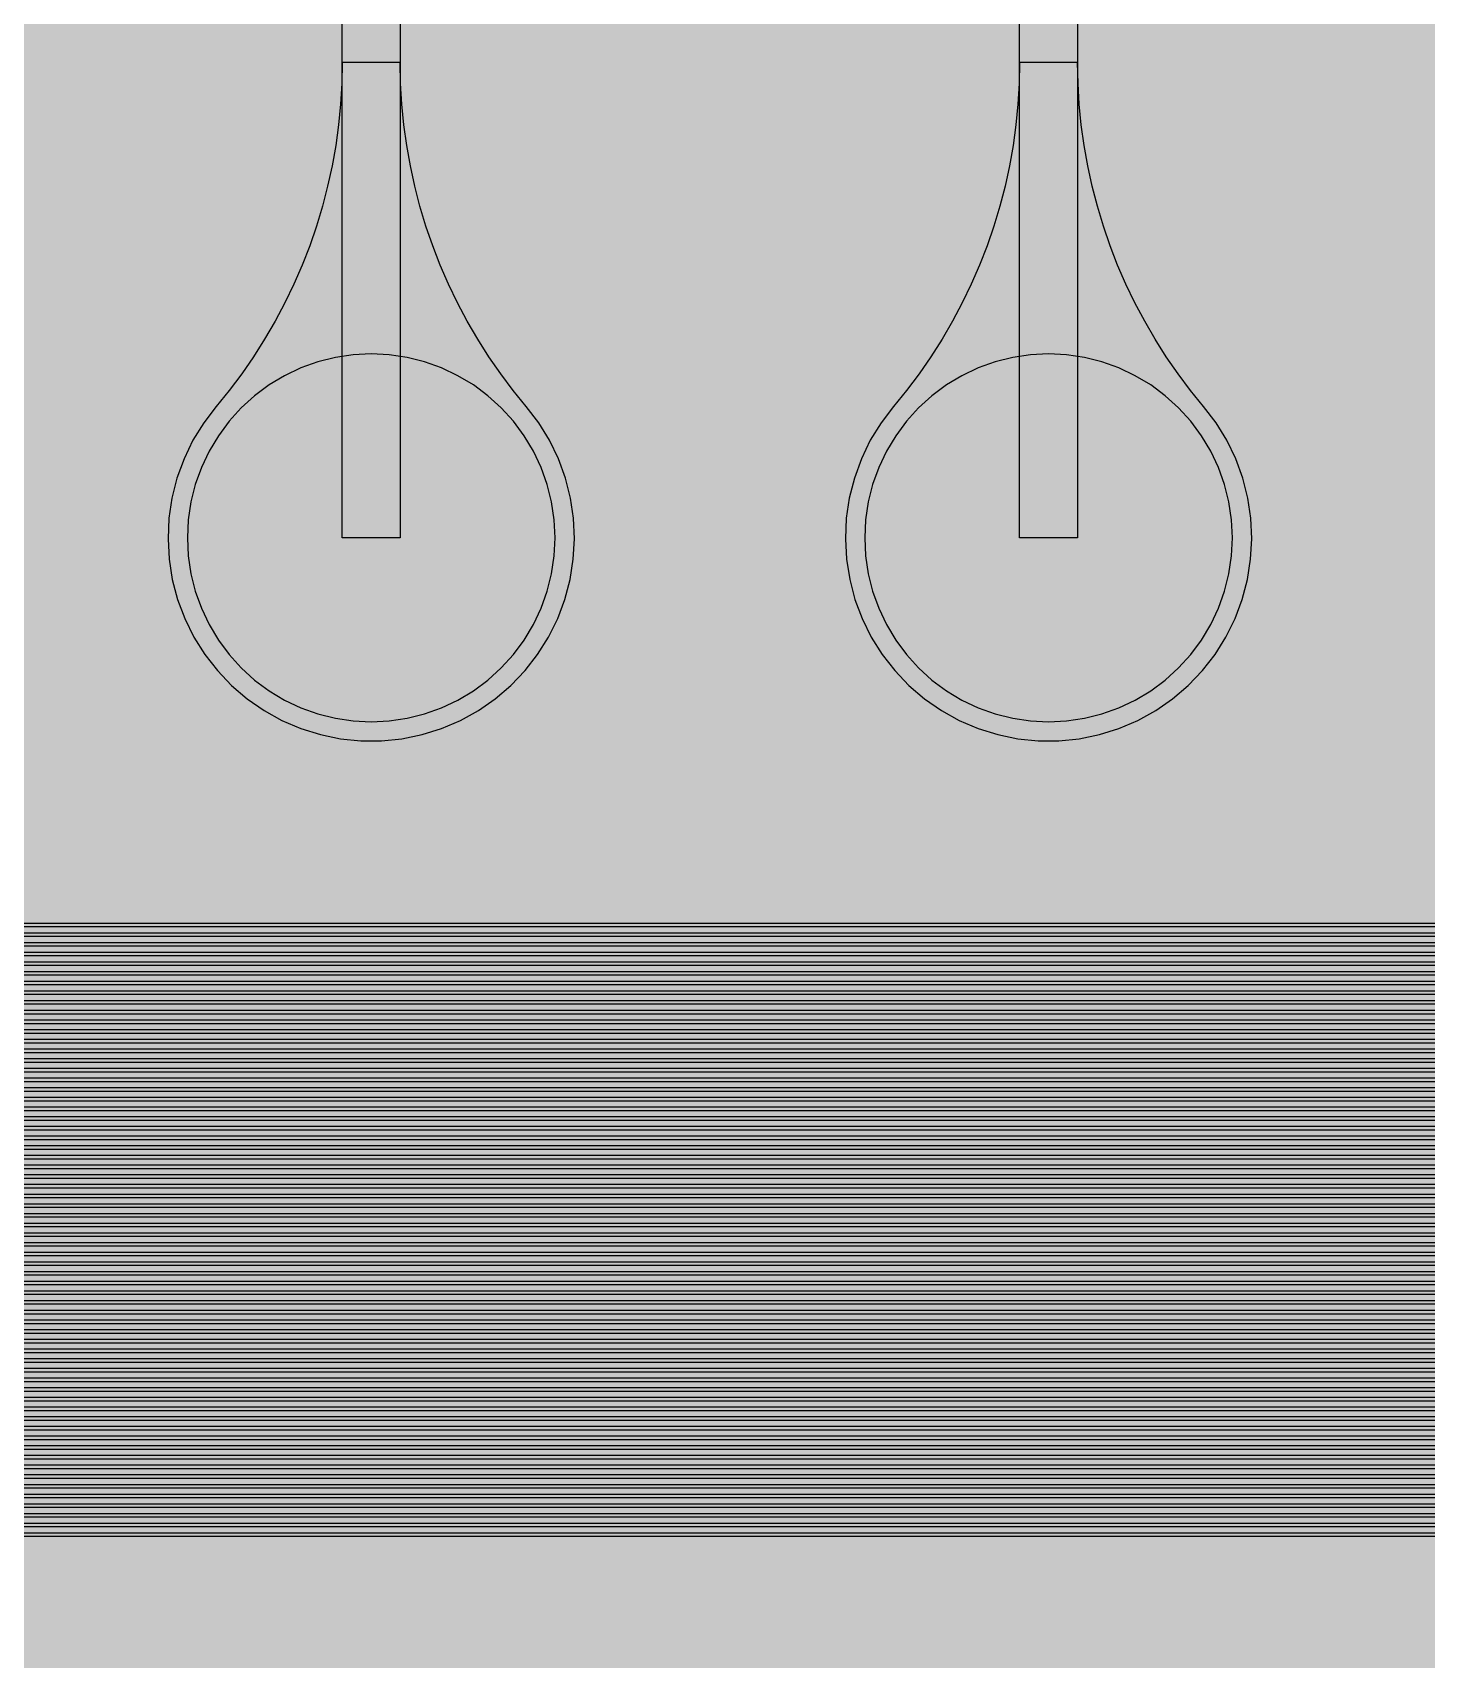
# Model space of a CAD drawing. Header units: metres. Extents: x -7220 to 10980, y -29667 to 1833.
# Drawn here: x -2607 to -1887, y -22472 to -21631 of the extents above; entities that cross this region are included whole.
import ezdxf

# ---------------------------------------------------------------- set-up
doc = ezdxf.new("R2010")
doc.units = ezdxf.units.M
for name, color, linetype in [('Metal1', 4, 'CONTINUOUS'), ('Polyimide', 7, 'CONTINUOUS'), ('Polyimide_Negative', 5, 'CONTINUOUS')]:
    doc.layers.add(name, color=color, linetype=linetype)

msp = doc.modelspace()

# ---------------------------------------------------------------- hatches: boundary and pattern name
at = {"layer": 'Polyimide'}
msp.add_hatch(color=7, dxfattribs=at).paths.add_polyline_path([(4099.45, -13861.55), (4142.64, -14152.77), (4214.18, -14438.35), (4313.36, -14715.55), (4439.24, -14981.69), (4590.59, -15234.21), (4765.97, -15470.68), (4963.68, -15688.82), (5181.82, -15886.53), (5418.29, -16061.91), (5670.81, -16213.26), (5936.95, -16339.14), (6214.15, -16438.32), (6499.73, -16509.85), (6790.95, -16553.05), (7085, -16567.5), (9980.38, -16567.5), (10058.79, -16571.35), (10136.45, -16582.87), (10212.6, -16601.95), (10286.52, -16628.4), (10357.49, -16661.96), (10424.83, -16702.32), (10487.89, -16749.09), (10546.06, -16801.81), (10598.78, -16859.98), (10645.55, -16923.04), (10685.91, -16990.38), (10719.48, -17061.35), (10745.93, -17135.27), (10765, -17211.43), (10776.52, -17289.08), (10780.38, -17367.5), (10780.38, -21957.3), (10741.61, -22012.91), (10705.97, -22070.59), (10673.58, -22130.14), (10644.53, -22191.39), (10618.92, -22254.16), (10596.82, -22318.25), (10578.3, -22383.46), (10563.41, -22449.6), (10552.21, -22516.46), (10544.72, -22583.84), (10540.97, -22651.53), (10540.97, -22719.32), (10544.72, -22787.01), (10552.21, -22854.38), (10563.41, -22921.24), (10578.3, -22987.38), (10596.82, -23052.6), (10618.92, -23116.68), (10644.53, -23179.45), (10673.58, -23240.71), (10705.97, -23300.26), (10741.61, -23357.93), (10780.38, -23413.54), (10780.38, -28667.5), (10776.52, -28745.91), (10765, -28823.57), (10745.93, -28899.73), (10719.48, -28973.65), (10685.91, -29044.62), (10645.55, -29111.96), (10598.78, -29175.01), (10546.06, -29233.19), (10487.89, -29285.91), (10424.83, -29332.68), (10357.49, -29373.04), (10286.52, -29406.6), (10212.6, -29433.05), (10136.45, -29452.13), (10058.79, -29463.65), (9980.38, -29467.5), (-6219.63, -29467.5), (-6298.04, -29463.65), (-6375.7, -29452.13), (-6451.85, -29433.05), (-6525.77, -29406.6), (-6596.74, -29373.04), (-6664.08, -29332.68), (-6727.14, -29285.91), (-6785.31, -29233.19), (-6838.03, -29175.01), (-6884.8, -29111.96), (-6925.16, -29044.62), (-6958.73, -28973.65), (-6985.18, -28899.73), (-7004.25, -28823.57), (-7015.77, -28745.91), (-7019.63, -28667.5), (-7019.63, -23426.32), (-6979.36, -23370.07), (-6942.33, -23311.63), (-6908.66, -23251.2), (-6878.45, -23188.96), (-6851.81, -23125.12), (-6828.81, -23059.88), (-6809.53, -22993.44), (-6794.04, -22926.02), (-6782.37, -22857.83), (-6774.57, -22789.09), (-6770.67, -22720.02), (-6770.67, -22650.84), (-6774.57, -22581.77), (-6782.37, -22513.03), (-6794.04, -22444.84), (-6809.53, -22377.42), (-6828.81, -22310.98), (-6851.81, -22245.74), (-6878.45, -22181.89), (-6908.66, -22119.66), (-6942.33, -22059.22), (-6979.36, -22000.79), (-7019.63, -21944.54), (-7019.63, -17367.5), (-7015.77, -17289.08), (-7004.25, -17211.43), (-6985.18, -17135.27), (-6958.73, -17061.35), (-6925.16, -16990.38), (-6884.8, -16923.04), (-6838.03, -16859.98), (-6785.31, -16801.81), (-6727.14, -16749.09), (-6664.08, -16702.32), (-6596.74, -16661.96), (-6525.77, -16628.4), (-6451.85, -16601.95), (-6375.7, -16582.87), (-6298.04, -16571.35), (-6219.63, -16567.5), (-3314, -16567.5), (-3019.95, -16553.05), (-2728.73, -16509.85), (-2443.15, -16438.32), (-2165.95, -16339.14), (-1899.81, -16213.26), (-1647.29, -16061.91), (-1410.82, -15886.53), (-1192.68, -15688.82), (-994.97, -15470.68), (-819.59, -15234.21), (-668.24, -14981.69), (-542.36, -14715.55), (-443.18, -14438.35), (-371.64, -14152.77), (-328.45, -13861.55), (-314, -13567.5), (-314, -13373.48), (-317.45, -13328.11), (-327.72, -13283.78), (-344.58, -13241.52), (-367.63, -13202.3), (-396.35, -13167.01), (-430.08, -13136.47), (-468.03, -13111.38), (-509.35, -13092.32), (-509.35, -13092.32), (-578.18, -13061.27), (-642.2, -13021.24), (-700.26, -12972.96), (-751.3, -12917.31), (-794.39, -12855.3), (-828.74, -12788.06), (-853.73, -12716.8), (-868.91, -12642.84), (-874, -12567.5), (-868.91, -12492.16), (-853.73, -12418.19), (-828.74, -12346.94), (-794.39, -12279.7), (-751.3, -12217.69), (-700.26, -12162.04), (-642.2, -12113.76), (-578.18, -12073.73), (-509.35, -12042.68), (-509.35, -12042.68), (-468.03, -12023.62), (-430.08, -11998.53), (-396.35, -11967.99), (-367.63, -11932.7), (-344.58, -11893.47), (-327.72, -11851.21), (-317.45, -11806.89), (-314, -11761.52), (-314, -11074.31), (-317.45, -11028.94), (-327.72, -10984.62), (-344.58, -10942.36), (-367.63, -10903.13), (-396.35, -10867.84), (-430.08, -10837.3), (-468.03, -10812.21), (-509.35, -10793.16), (-509.35, -10793.16), (-578.18, -10762.1), (-642.2, -10722.07), (-700.26, -10673.8), (-751.3, -10618.15), (-794.39, -10556.13), (-828.74, -10488.89), (-853.73, -10417.64), (-868.91, -10343.67), (-874, -10268.33), (-868.91, -10192.99), (-853.73, -10119.03), (-828.74, -10047.77), (-794.39, -9980.53), (-751.3, -9918.52), (-700.26, -9862.87), (-642.2, -9814.59), (-578.18, -9774.56), (-509.35, -9743.51), (-509.35, -9743.51), (-468.03, -9724.45), (-430.08, -9699.36), (-396.35, -9668.82), (-367.63, -9633.53), (-344.58, -9594.31), (-327.72, -9552.05), (-317.45, -9507.72), (-314, -9462.35), (-314, -8775.14), (-317.45, -8729.78), (-327.72, -8685.45), (-344.58, -8643.19), (-367.63, -8603.96), (-396.35, -8568.68), (-430.08, -8538.14), (-468.03, -8513.05), (-509.35, -8493.99), (-509.35, -8493.99), (-578.18, -8462.94), (-642.2, -8422.91), (-700.26, -8374.63), (-751.3, -8318.98), (-794.39, -8256.97), (-828.74, -8189.73), (-853.73, -8118.47), (-868.91, -8044.5), (-874, -7969.17), (-868.91, -7893.83), (-853.73, -7819.86), (-828.74, -7748.61), (-794.39, -7681.36), (-751.3, -7619.35), (-700.26, -7563.7), (-642.2, -7515.42), (-578.18, -7475.4), (-509.35, -7444.34), (-509.35, -7444.34), (-468.03, -7425.28), (-430.08, -7400.2), (-396.35, -7369.66), (-367.63, -7334.37), (-344.58, -7295.14), (-327.72, -7252.88), (-317.45, -7208.56), (-314, -7163.19), (-314, -6475.98), (-317.45, -6430.61), (-327.72, -6386.29), (-344.58, -6344.02), (-367.63, -6304.8), (-396.35, -6269.51), (-430.08, -6238.97), (-468.03, -6213.88), (-509.35, -6194.82), (-509.35, -6194.82), (-578.18, -6163.77), (-642.2, -6123.74), (-700.26, -6075.46), (-751.3, -6019.81), (-794.39, -5957.8), (-828.74, -5890.56), (-853.73, -5819.31), (-868.91, -5745.34), (-874, -5670), (-868.91, -5594.66), (-853.73, -5520.69), (-828.74, -5449.44), (-794.39, -5382.2), (-751.3, -5320.19), (-700.26, -5264.54), (-642.2, -5216.26), (-578.18, -5176.23), (-509.35, -5145.18), (-509.35, -5145.18), (-468.03, -5126.12), (-430.08, -5101.03), (-396.35, -5070.49), (-367.63, -5035.2), (-344.58, -4995.98), (-327.72, -4953.71), (-317.45, -4909.39), (-314, -4864.02), (-314, 380), (-314, 1532.5), (-269, 1532.5), (-268.78, 1525.63), (-268.1, 1518.79), (-266.98, 1512.02), (-265.42, 1505.32), (-263.43, 1498.75), (-261.01, 1492.32), (-258.17, 1486.06), (-254.93, 1480), (-251.3, 1474.17), (-247.3, 1468.58), (-242.94, 1463.27), (-238.25, 1458.25), (-233.23, 1453.56), (-227.92, 1449.2), (-222.33, 1445.2), (-216.5, 1441.57), (-210.44, 1438.33), (-204.18, 1435.49), (-197.75, 1433.07), (-191.18, 1431.08), (-184.48, 1429.52), (-177.71, 1428.4), (-170.87, 1427.72), (-164, 1427.5), (-157.13, 1427.72), (-150.29, 1428.4), (-143.52, 1429.52), (-136.82, 1431.08), (-130.25, 1433.07), (-123.82, 1435.49), (-117.56, 1438.33), (-111.5, 1441.57), (-105.67, 1445.2), (-100.08, 1449.2), (-94.77, 1453.56), (-89.75, 1458.25), (-85.06, 1463.27), (-80.7, 1468.58), (-76.7, 1474.17), (-73.07, 1480), (-69.83, 1486.06), (-66.99, 1492.32), (-64.57, 1498.75), (-62.58, 1505.32), (-61.02, 1512.02), (-59.9, 1518.79), (-59.22, 1525.63), (-59, 1532.5), (1786, 1532.5), (3835, 1532.5), (3835.21, 1539.04), (3835.86, 1545.55), (3836.92, 1552.01), (3838.41, 1558.38), (3840.31, 1564.64), (3842.61, 1570.77), (3845.31, 1576.73), (3848.4, 1582.5), (3851.85, 1588.06), (3855.66, 1593.38), (3859.82, 1598.43), (3864.29, 1603.21), (3869.07, 1607.68), (3874.12, 1611.84), (3879.44, 1615.65), (3885, 1619.1), (3890.77, 1622.19), (3896.73, 1624.89), (3902.86, 1627.19), (3909.12, 1629.09), (3915.49, 1630.58), (3921.95, 1631.64), (3928.46, 1632.29), (3935, 1632.5), (3941.54, 1632.29), (3948.05, 1631.64), (3954.51, 1630.58), (3960.88, 1629.09), (3967.14, 1627.19), (3973.27, 1624.89), (3979.23, 1622.19), (3985, 1619.1), (3990.56, 1615.65), (3995.88, 1611.84), (4000.93, 1607.68), (4005.71, 1603.21), (4010.18, 1598.43), (4014.34, 1593.38), (4018.15, 1588.06), (4021.6, 1582.5), (4024.69, 1576.73), (4027.39, 1570.77), (4029.69, 1564.64), (4031.59, 1558.38), (4033.08, 1552.01), (4034.14, 1545.55), (4034.79, 1539.04), (4035, 1532.5), (4085, 1532.5), (4085, 380), (4085, 330), (4085, -4864.02), (4088.45, -4909.39), (4098.72, -4953.71), (4115.58, -4995.98), (4138.63, -5035.2), (4167.35, -5070.49), (4201.08, -5101.03), (4239.03, -5126.12), (4280.35, -5145.18), (4280.35, -5145.18), (4349.18, -5176.23), (4413.2, -5216.26), (4471.26, -5264.54), (4522.3, -5320.19), (4565.39, -5382.2), (4599.74, -5449.44), (4624.73, -5520.69), (4639.91, -5594.66), (4645, -5670), (4639.91, -5745.34), (4624.73, -5819.31), (4599.74, -5890.56), (4565.39, -5957.8), (4522.3, -6019.81), (4471.26, -6075.46), (4413.2, -6123.74), (4349.18, -6163.77), (4280.35, -6194.82), (4239.03, -6213.88), (4201.08, -6238.97), (4167.35, -6269.51), (4138.63, -6304.8), (4115.58, -6344.02), (4098.72, -6386.29), (4088.45, -6430.61), (4085, -6475.98), (4085, -13567.5), (4099.45, -13861.55)])

# ---------------------------------------------------------------- linework, layer by layer
at = {"layer": 'Metal1'}
for points in [[(1238.87, -18191.69), (1238.87, -22377.91), (1208.29, -22408.5), (-6017.54, -22408.5), (-6048.12, -22377.91), (-6048.12, -19796.59), (-6017.54, -19766), (21.94, -19766), (69.5, -19789.85), (128.81, -19884.64), (206.22, -20035.66), (179.53, -20049.34), (102.12, -19898.32), (61.2, -19797.55), (21.38, -19768), (-6016.71, -19768), (-6046.12, -19797.41), (-6046.12, -22377.09), (-6016.71, -22406.5), (1207.46, -22406.5), (1236.87, -22377.09), (1236.87, -18191.69)], [(1233.88, -18191.69), (1233.88, -22372.91), (1203.29, -22403.5), (-6012.54, -22403.5), (-6043.12, -22372.91), (-6043.12, -19801.59), (-6012.54, -19771), (-11.71, -19771), (21.78, -19800.38), (32.88, -19964.16), (32.88, -20782.5), (2.88, -20782.5), (2.88, -19964.16), (13.97, -19803.62), (-12.54, -19773), (-6011.71, -19773), (-6041.12, -19802.41), (-6041.12, -22372.09), (-6011.71, -22401.5), (1202.46, -22401.5), (1231.88, -22372.09), (1231.88, -18191.69)], [(1228.88, -18191.69), (1228.88, -22367.91), (1198.29, -22398.5), (-6007.54, -22398.5), (-6038.12, -22367.91), (-6038.12, -19806.59), (-6007.54, -19776), (-328.06, -19776), (-279.94, -19799.4), (-223.57, -19885.63), (-143.88, -20035.46), (-170.37, -20049.54), (-250.06, -19899.71), (-288.56, -19807.58), (-328.62, -19778), (-6006.71, -19778), (-6036.12, -19807.41), (-6036.12, -22367.09), (-6006.71, -22396.5), (1197.46, -22396.5), (1226.88, -22367.09), (1226.88, -18191.69)], [(1223.88, -18191.69), (1223.88, -22362.91), (1193.29, -22393.5), (-6002.54, -22393.5), (-6033.12, -22362.91), (-6033.12, -19811.59), (-6002.54, -19781), (-361.71, -19781), (-328.19, -19810.37), (-317.12, -19972.16), (-317.12, -20782.5), (-347.12, -20782.5), (-347.12, -19972.16), (-336.06, -19813.63), (-362.54, -19783), (-6001.71, -19783), (-6031.12, -19812.41), (-6031.12, -22362.09), (-6001.71, -22391.5), (1192.46, -22391.5), (1221.88, -22362.09), (1221.88, -18191.69)], [(1218.87, -18191.69), (1218.87, -22357.91), (1188.29, -22388.5), (-5997.54, -22388.5), (-6028.12, -22357.91), (-6028.12, -19816.59), (-5997.54, -19786), (-678.07, -19786), (-629.35, -19808.9), (-576.09, -19886.71), (-494, -20035.24), (-520.25, -20049.76), (-602.34, -19901.23), (-638.31, -19817.61), (-678.61, -19788), (-5996.71, -19788), (-6026.12, -19817.41), (-6026.12, -22357.09), (-5996.71, -22386.5), (1187.46, -22386.5), (1216.87, -22357.09), (1216.87, -18191.69)], [(1213.88, -18191.69), (1213.88, -22352.91), (1183.29, -22383.5), (-5992.54, -22383.5), (-6023.12, -22352.91), (-6023.12, -19821.59), (-5992.54, -19791), (-711.71, -19791), (-678.16, -19820.36), (-667.12, -19980.16), (-667.12, -20782.5), (-697.12, -20782.5), (-697.12, -19980.16), (-686.09, -19823.64), (-712.54, -19793), (-5991.71, -19793), (-6021.12, -19822.41), (-6021.12, -22352.09), (-5991.71, -22381.5), (1182.46, -22381.5), (1211.88, -22352.09), (1211.88, -18191.69)], [(1208.88, -18191.69), (1208.88, -22347.91), (1178.29, -22378.5), (-5987.54, -22378.5), (-6018.12, -22347.91), (-6018.12, -19826.59), (-5987.54, -19796), (-1028.07, -19796), (-978.71, -19818.35), (-928.74, -19887.92), (-844.12, -20035.02), (-870.13, -20049.98), (-954.74, -19902.87), (-988.05, -19827.66), (-1028.61, -19798), (-5986.71, -19798), (-6016.12, -19827.41), (-6016.12, -22347.09), (-5986.71, -22376.5), (1177.46, -22376.5), (1206.88, -22347.09), (1206.88, -18191.69)], [(1203.88, -18191.69), (1203.88, -22342.91), (1173.29, -22373.5), (-5982.54, -22373.5), (-6013.12, -22342.91), (-6013.12, -19831.59), (-5982.54, -19801), (-1061.71, -19801), (-1028.13, -19830.35), (-1017.12, -19988.16), (-1017.12, -20782.5), (-1047.12, -20782.5), (-1047.12, -19988.16), (-1036.12, -19833.65), (-1062.54, -19803), (-5981.71, -19803), (-6011.12, -19832.41), (-6011.12, -22342.09), (-5981.71, -22371.5), (1172.46, -22371.5), (1201.88, -22342.09), (1201.88, -18191.69)], [(1198.87, -18191.69), (1198.87, -22337.91), (1168.29, -22368.5), (-5977.54, -22368.5), (-6008.12, -22337.91), (-6008.12, -19836.59), (-5977.54, -19806), (-1378.07, -19806), (-1328.04, -19827.73), (-1281.53, -19889.24), (-1194.26, -20034.79), (-1219.99, -20050.21), (-1307.26, -19904.67), (-1337.79, -19837.73), (-1378.6, -19808), (-5976.71, -19808), (-6006.12, -19837.41), (-6006.12, -22337.09), (-5976.71, -22366.5), (1167.46, -22366.5), (1196.87, -22337.09), (1196.87, -18191.69)], [(1193.88, -18191.69), (1193.88, -22332.91), (1163.29, -22363.5), (-5972.54, -22363.5), (-6003.12, -22332.91), (-6003.12, -19841.59), (-5972.54, -19811), (-1411.71, -19811), (-1378.1, -19840.33), (-1367.12, -19996.16), (-1367.12, -20782.5), (-1397.12, -20782.5), (-1397.12, -19996.16), (-1386.15, -19843.67), (-1412.54, -19813), (-5971.71, -19813), (-6001.12, -19842.41), (-6001.12, -22332.09), (-5971.71, -22361.5), (1162.46, -22361.5), (1191.88, -22332.09), (1191.88, -18191.69)], [(1188.88, -18191.69), (1188.88, -22327.91), (1158.29, -22358.5), (-5967.54, -22358.5), (-5998.12, -22327.91), (-5998.12, -19846.59), (-5967.54, -19816), (-1728.08, -19816), (-1677.31, -19837.04), (-1634.48, -19890.71), (-1544.41, -20034.54), (-1569.84, -20050.46), (-1659.91, -19906.63), (-1687.52, -19847.81), (-1728.6, -19818), (-5966.71, -19818), (-5996.12, -19847.41), (-5996.12, -22327.09), (-5966.71, -22356.5), (1157.46, -22356.5), (1186.88, -22327.09), (1186.88, -18191.69)], [(1183.88, -18191.69), (1183.88, -22322.91), (1153.29, -22353.5), (-5962.54, -22353.5), (-5993.12, -22322.91), (-5993.12, -19851.59), (-5962.54, -19821), (-1761.71, -19821), (-1728.07, -19850.32), (-1717.12, -20004.16), (-1717.12, -20782.5), (-1747.12, -20782.5), (-1747.12, -20004.16), (-1736.18, -19853.68), (-1762.54, -19823), (-5961.71, -19823), (-5991.12, -19852.41), (-5991.12, -22322.09), (-5961.71, -22351.5), (1152.46, -22351.5), (1181.88, -22322.09), (1181.88, -18191.69)], [(1178.87, -18191.69), (1178.87, -22317.91), (1148.29, -22348.5), (-5957.54, -22348.5), (-5988.12, -22317.91), (-5988.12, -19856.59), (-5957.54, -19826), (-2078.09, -19826), (-2026.54, -19846.26), (-1987.59, -19892.33), (-1894.58, -20034.28), (-1919.67, -20050.72), (-2012.69, -19908.78), (-2037.25, -19857.92), (-2078.59, -19828), (-5956.71, -19828), (-5986.12, -19857.41), (-5986.12, -22317.09), (-5956.71, -22346.5), (1147.46, -22346.5), (1176.87, -22317.09), (1176.87, -18191.69)], [(1173.88, -18191.69), (1173.88, -22312.91), (1143.29, -22343.5), (-5952.54, -22343.5), (-5983.12, -22312.91), (-5983.12, -19861.59), (-5952.54, -19831), (-2111.71, -19831), (-2078.04, -19860.31), (-2067.12, -20012.16), (-2067.12, -20782.5), (-2097.12, -20782.5), (-2097.12, -20012.16), (-2086.21, -19863.69), (-2112.54, -19833), (-5951.71, -19833), (-5981.12, -19862.41), (-5981.12, -22312.09), (-5951.71, -22341.5), (1142.46, -22341.5), (1171.88, -22312.09), (1171.88, -18191.69)], [(1168.88, -18191.69), (1168.88, -22307.91), (1138.29, -22338.5), (-5947.54, -22338.5), (-5978.12, -22307.91), (-5978.12, -19866.59), (-5947.54, -19836), (-2428.09, -19836), (-2375.71, -19855.38), (-2340.87, -19894.14), (-2244.76, -20034), (-2269.49, -20051), (-2365.6, -19911.13), (-2386.98, -19868.07), (-2428.59, -19838), (-5946.71, -19838), (-5976.12, -19867.41), (-5976.12, -22307.09), (-5946.71, -22336.5), (1137.46, -22336.5), (1166.88, -22307.09), (1166.88, -18191.69)], [(1163.87, -18191.69), (1163.87, -22302.91), (1133.29, -22333.5), (-5942.54, -22333.5), (-5973.12, -22302.91), (-5973.12, -19871.59), (-5942.54, -19841), (-2461.71, -19841), (-2428.01, -19870.29), (-2417.12, -20020.16), (-2417.12, -20782.5), (-2447.12, -20782.5), (-2447.12, -20020.16), (-2436.24, -19873.71), (-2462.54, -19843), (-5941.71, -19843), (-5971.12, -19872.41), (-5971.12, -22302.09), (-5941.71, -22331.5), (1132.46, -22331.5), (1161.87, -22302.09), (1161.87, -18191.69)], [(1158.87, -18191.69), (1158.87, -22297.91), (1128.29, -22328.5), (-5937.54, -22328.5), (-5968.12, -22297.91), (-5968.12, -19876.59), (-5937.54, -19846), (-2778.1, -19846), (-2724.82, -19864.38), (-2694.34, -19896.15), (-2594.97, -20033.72), (-2619.28, -20051.28), (-2718.65, -19913.71), (-2736.72, -19878.25), (-2778.58, -19848), (-5936.71, -19848), (-5966.12, -19877.41), (-5966.12, -22297.09), (-5936.71, -22326.5), (1127.46, -22326.5), (1156.87, -22297.09), (1156.87, -18191.69)], [(1153.87, -18191.69), (1153.87, -22292.91), (1123.29, -22323.5), (-5932.54, -22323.5), (-5963.12, -22292.91), (-5963.12, -19881.59), (-5932.54, -19851), (-2811.71, -19851), (-2777.98, -19880.28), (-2767.12, -20028.16), (-2767.12, -20782.5), (-2797.12, -20782.5), (-2797.12, -20028.16), (-2786.27, -19883.72), (-2812.54, -19853), (-5931.71, -19853), (-5961.12, -19882.41), (-5961.12, -22292.09), (-5931.71, -22321.5), (1122.46, -22321.5), (1151.87, -22292.09), (1151.87, -18191.69)], [(1148.88, -18191.69), (1148.88, -22287.91), (1118.29, -22318.5), (-5927.54, -22318.5), (-5958.12, -22287.91), (-5958.12, -19886.59), (-5927.54, -19856), (-3128.1, -19856), (-3073.87, -19873.24), (-3047.98, -19898.38), (-2945.19, -20033.41), (-2969.06, -20051.59), (-3071.85, -19916.55), (-3086.46, -19888.5), (-3128.57, -19858), (-5926.71, -19858), (-5956.12, -19887.41), (-5956.12, -22287.09), (-5926.71, -22316.5), (1117.46, -22316.5), (1146.88, -22287.09), (1146.88, -18191.69)], [(1143.87, -18191.69), (1143.87, -22282.91), (1113.29, -22313.5), (-5922.54, -22313.5), (-5953.12, -22282.91), (-5953.12, -19891.59), (-5922.54, -19861), (-3161.71, -19861), (-3127.94, -19890.27), (-3117.12, -20036.16), (-3117.12, -20782.5), (-3147.12, -20782.5), (-3147.12, -20036.16), (-3136.31, -19893.73), (-3162.54, -19863), (-5921.71, -19863), (-5951.12, -19892.41), (-5951.12, -22282.09), (-5921.71, -22311.5), (1112.46, -22311.5), (1141.87, -22282.09), (1141.87, -18191.69)], [(1138.87, -18191.69), (1138.87, -22277.91), (1108.29, -22308.5), (-5917.54, -22308.5), (-5948.12, -22277.91), (-5948.12, -19896.59), (-5917.54, -19866), (-3512.43, -19866), (-3456.62, -19881.03), (-3416.52, -19911.89), (-3296.52, -20031.89), (-3317.73, -20053.11), (-3437.73, -19933.11), (-3466.21, -19895.39), (-3512.82, -19868), (-5916.71, -19868), (-5946.12, -19897.41), (-5946.12, -22277.09), (-5916.71, -22306.5), (1107.46, -22306.5), (1136.87, -22277.09), (1136.87, -18191.69)], [(1133.87, -18191.69), (1133.87, -22272.91), (1103.29, -22303.5), (-5912.54, -22303.5), (-5943.12, -22272.91), (-5943.12, -19901.59), (-5912.54, -19871), (-3511.71, -19871), (-3477.91, -19900.25), (-3467.12, -20044.16), (-3467.12, -20782.5), (-3497.12, -20782.5), (-3497.12, -20044.16), (-3486.34, -19903.75), (-3512.54, -19873), (-5911.71, -19873), (-5941.12, -19902.41), (-5941.12, -22272.09), (-5911.71, -22301.5), (1102.46, -22301.5), (1131.87, -22272.09), (1131.87, -18191.69)], [(1128.88, -18191.69), (1128.88, -22267.91), (1098.29, -22298.5), (-5907.54, -22298.5), (-5938.12, -22267.91), (-5938.12, -19906.59), (-5907.54, -19876), (-3852.43, -19876), (-3795.95, -19890.04), (-3766.52, -19911.89), (-3646.52, -20031.89), (-3667.73, -20053.11), (-3787.73, -19933.11), (-3806.87, -19906.39), (-3852.82, -19878), (-5906.71, -19878), (-5936.12, -19907.41), (-5936.12, -22267.09), (-5906.71, -22296.5), (1097.46, -22296.5), (1126.88, -22267.09), (1126.88, -18191.69)], [(1123.87, -18191.69), (1123.87, -22262.91), (1093.29, -22293.5), (-5902.54, -22293.5), (-5933.12, -22262.91), (-5933.12, -19911.59), (-5902.54, -19881), (-3861.71, -19881), (-3827.87, -19910.24), (-3817.12, -20052.16), (-3817.12, -20782.5), (-3847.12, -20782.5), (-3847.12, -20052.16), (-3836.38, -19913.76), (-3862.54, -19883), (-5901.71, -19883), (-5931.12, -19912.41), (-5931.12, -22262.09), (-5901.71, -22291.5), (1092.46, -22291.5), (1121.87, -22262.09), (1121.87, -18191.69)], [(1118.87, -18191.69), (1118.87, -22257.91), (1088.29, -22288.5), (-5897.54, -22288.5), (-5928.12, -22257.91), (-5928.12, -19916.59), (-5897.54, -19886), (-4192.43, -19886), (-4135.03, -19898.67), (-4116.52, -19911.89), (-3996.52, -20031.89), (-4017.73, -20053.11), (-4137.73, -19933.11), (-4147.79, -19917.76), (-4192.82, -19888), (-5896.71, -19888), (-5926.12, -19917.41), (-5926.12, -22257.09), (-5896.71, -22286.5), (1087.46, -22286.5), (1116.87, -22257.09), (1116.87, -18191.69)], [(1113.87, -18191.69), (1113.87, -22252.91), (1083.29, -22283.5), (-5892.54, -22283.5), (-5923.12, -22252.91), (-5923.12, -19921.59), (-5892.54, -19891), (-4211.71, -19891), (-4177.84, -19920.22), (-4167.12, -20060.16), (-4167.12, -20782.5), (-4197.12, -20782.5), (-4197.12, -20060.16), (-4186.41, -19923.78), (-4212.54, -19893), (-5891.71, -19893), (-5921.12, -19922.41), (-5921.12, -22252.09), (-5891.71, -22281.5), (1082.46, -22281.5), (1111.87, -22252.09), (1111.87, -18191.69)], [(1108.88, -18191.69), (1108.88, -22247.91), (1078.29, -22278.5), (-5887.54, -22278.5), (-5918.12, -22247.91), (-5918.12, -19926.59), (-5887.54, -19896), (-4532.43, -19896), (-4473.7, -19906.67), (-4466.52, -19911.89), (-4346.52, -20031.89), (-4367.73, -20053.11), (-4487.73, -19933.11), (-4489.13, -19929.76), (-4532.82, -19898), (-5886.71, -19898), (-5916.12, -19927.41), (-5916.12, -22247.09), (-5886.71, -22276.5), (1077.46, -22276.5), (1106.88, -22247.09), (1106.88, -18191.69)], [(1103.88, -18191.69), (1103.88, -22242.91), (1073.29, -22273.5), (-5882.54, -22273.5), (-5913.12, -22242.91), (-5913.12, -19931.59), (-5882.54, -19901), (-4561.71, -19901), (-4527.8, -19930.21), (-4517.12, -20068.16), (-4517.12, -20782.5), (-4547.12, -20782.5), (-4547.12, -20068.16), (-4536.45, -19933.79), (-4562.54, -19903), (-5881.71, -19903), (-5911.12, -19932.41), (-5911.12, -22242.09), (-5881.71, -22271.5), (1072.46, -22271.5), (1101.88, -22242.09), (1101.88, -18191.69)], [(1098.88, -18191.69), (1098.88, -22237.91), (1068.29, -22268.5), (-5877.54, -22268.5), (-5908.12, -22237.91), (-5908.12, -19936.59), (-5877.54, -19906), (-4872.43, -19906), (-4812.91, -19915.5), (-4696.52, -20031.89), (-4717.73, -20053.11), (-4829.91, -19940.93), (-4872.82, -19908), (-5876.71, -19908), (-5906.12, -19937.41), (-5906.12, -22237.09), (-5876.71, -22266.5), (1067.46, -22266.5), (1096.88, -22237.09), (1096.88, -18191.69)], [(1093.87, -18191.69), (1093.87, -22232.91), (1063.29, -22263.5), (-5872.54, -22263.5), (-5903.12, -22232.91), (-5903.12, -19941.59), (-5872.54, -19911), (-4911.71, -19911), (-4877.76, -19940.19), (-4867.12, -20076.16), (-4867.12, -20782.5), (-4897.12, -20782.5), (-4897.12, -20076.16), (-4886.49, -19943.81), (-4912.54, -19913), (-5871.71, -19913), (-5901.12, -19942.41), (-5901.12, -22232.09), (-5871.71, -22261.5), (1062.46, -22261.5), (1091.87, -22232.09), (1091.87, -18191.69)], [(1088.88, -18191.69), (1088.88, -22227.91), (1058.29, -22258.5), (-5867.54, -22258.5), (-5898.12, -22227.91), (-5898.12, -19946.59), (-5867.54, -19916), (-5212.43, -19916), (-5152.91, -19925.5), (-5046.52, -20031.89), (-5067.73, -20053.11), (-5169.91, -19950.93), (-5212.82, -19918), (-5866.71, -19918), (-5896.12, -19947.41), (-5896.12, -22227.09), (-5866.71, -22256.5), (1057.46, -22256.5), (1086.88, -22227.09), (1086.88, -18191.69)], [(1083.88, -18191.69), (1083.88, -22222.91), (1053.29, -22253.5), (-5862.54, -22253.5), (-5893.12, -22222.91), (-5893.12, -19951.59), (-5862.54, -19921), (-5261.71, -19921), (-5227.72, -19950.18), (-5217.12, -20084.16), (-5217.12, -20782.5), (-5247.12, -20782.5), (-5247.12, -20084.16), (-5236.53, -19953.82), (-5262.54, -19923), (-5861.71, -19923), (-5891.12, -19952.41), (-5891.12, -22222.09), (-5861.71, -22251.5), (1052.46, -22251.5), (1081.88, -22222.09), (1081.88, -18191.69)], [(1078.88, -18191.69), (1078.88, -22217.91), (1048.29, -22248.5), (-5857.54, -22248.5), (-5888.12, -22217.91), (-5888.12, -20921.59), (-5857.54, -20891), (163.29, -20891), (199.63, -20919.2), (207.88, -20982.79), (207.88, -21152.5), (177.88, -21152.5), (177.88, -20982.79), (186.12, -20924.8), (162.46, -20893), (-5856.71, -20893), (-5886.12, -20922.41), (-5886.12, -22217.09), (-5856.71, -22246.5), (1047.46, -22246.5), (1076.88, -22217.09), (1076.88, -18191.69)], [(1073.87, -18191.69), (1073.87, -22212.91), (1043.29, -22243.5), (-5852.54, -22243.5), (-5883.12, -22212.91), (-5883.12, -20926.59), (-5852.54, -20896), (-11.71, -20896), (21.82, -20925.37), (32.88, -21086.16), (32.88, -21892.5), (2.88, -21892.5), (2.88, -21086.16), (13.93, -20928.63), (-12.54, -20898), (-5851.71, -20898), (-5881.12, -20927.41), (-5881.12, -22212.09), (-5851.71, -22241.5), (1042.46, -22241.5), (1071.87, -22212.09), (1071.87, -18191.69)], [(1068.88, -18191.69), (1068.88, -22207.91), (1038.29, -22238.5), (-5847.54, -22238.5), (-5878.12, -22207.91), (-5878.12, -20931.59), (-5847.54, -20901), (-328.07, -20901), (-279.03, -20923.63), (-227.4, -20997.3), (-144.06, -21145.13), (-170.19, -21159.87), (-253.53, -21012.03), (-288.18, -20932.64), (-328.61, -20903), (-5846.71, -20903), (-5876.12, -20932.41), (-5876.12, -22207.09), (-5846.71, -22236.5), (1037.46, -22236.5), (1066.88, -22207.09), (1066.88, -18191.69)], [(1063.88, -18191.69), (1063.88, -22202.91), (1033.29, -22233.5), (-5842.54, -22233.5), (-5873.12, -22202.91), (-5873.12, -20936.59), (-5842.54, -20906), (-361.71, -20906), (-328.15, -20935.35), (-317.12, -21094.16), (-317.12, -21892.5), (-347.12, -21892.5), (-347.12, -21094.16), (-336.1, -20938.65), (-362.54, -20908), (-5841.71, -20908), (-5871.12, -20937.41), (-5871.12, -22202.09), (-5841.71, -22231.5), (1032.46, -22231.5), (1061.88, -22202.09), (1061.88, -18191.69)], [(1058.88, -18191.69), (1058.88, -22197.91), (1028.29, -22228.5), (-5837.54, -22228.5), (-5868.12, -22197.91), (-5868.12, -20941.59), (-5837.54, -20911), (-678.07, -20911), (-628.38, -20933.05), (-580.12, -20998.56), (-494.19, -21144.9), (-520.06, -21160.09), (-605.99, -21013.75), (-637.92, -20942.69), (-678.6, -20913), (-5836.71, -20913), (-5866.12, -20942.41), (-5866.12, -22197.09), (-5836.71, -22226.5), (1027.46, -22226.5), (1056.88, -22197.09), (1056.88, -18191.69)], [(1053.87, -18191.69), (1053.87, -22192.91), (1023.29, -22223.5), (-5832.54, -22223.5), (-5863.12, -22192.91), (-5863.12, -20946.59), (-5832.54, -20916), (-711.71, -20916), (-678.12, -20945.34), (-667.12, -21102.16), (-667.12, -21892.5), (-697.12, -21892.5), (-697.12, -21102.16), (-686.13, -20948.66), (-712.54, -20918), (-5831.71, -20918), (-5861.12, -20947.41), (-5861.12, -22192.09), (-5831.71, -22221.5), (1022.46, -22221.5), (1051.87, -22192.09), (1051.87, -18191.69)], [(1048.88, -18191.69), (1048.88, -22187.91), (1018.29, -22218.5), (-5827.54, -22218.5), (-5858.12, -22187.91), (-5858.12, -20951.59), (-5827.54, -20921), (-1028.08, -20921), (-977.68, -20942.4), (-932.99, -20999.96), (-844.33, -21144.66), (-869.92, -21160.34), (-958.57, -21015.63), (-987.65, -20952.77), (-1028.6, -20923), (-5826.71, -20923), (-5856.12, -20952.41), (-5856.12, -22187.09), (-5826.71, -22216.5), (1017.46, -22216.5), (1046.88, -22187.09), (1046.88, -18191.69)], [(1043.88, -18191.69), (1043.88, -22182.91), (1013.29, -22213.5), (-5822.54, -22213.5), (-5853.12, -22182.91), (-5853.12, -20956.59), (-5822.54, -20926), (-1061.71, -20926), (-1028.09, -20955.33), (-1017.12, -21110.16), (-1017.12, -21892.5), (-1047.12, -21892.5), (-1047.12, -21110.16), (-1036.16, -20958.67), (-1062.54, -20928), (-5821.71, -20928), (-5851.12, -20957.41), (-5851.12, -22182.09), (-5821.71, -22211.5), (1012.46, -22211.5), (1041.88, -22182.09), (1041.88, -18191.69)], [(1038.87, -18191.69), (1038.87, -22177.91), (1008.29, -22208.5), (-5817.54, -22208.5), (-5848.12, -22177.91), (-5848.12, -20961.59), (-5817.54, -20931), (-1378.08, -20931), (-1326.93, -20951.66), (-1286.02, -21001.5), (-1194.49, -21144.41), (-1219.76, -21160.59), (-1311.28, -21017.68), (-1337.38, -20962.86), (-1378.59, -20933), (-5816.71, -20933), (-5846.12, -20962.41), (-5846.12, -22177.09), (-5816.71, -22206.5), (1007.46, -22206.5), (1036.87, -22177.09), (1036.87, -18191.69)], [(1033.87, -18191.69), (1033.87, -22172.91), (1003.29, -22203.5), (-5812.54, -22203.5), (-5843.12, -22172.91), (-5843.12, -20966.59), (-5812.54, -20936), (-1411.71, -20936), (-1378.06, -20965.31), (-1367.12, -21118.16), (-1367.12, -21892.5), (-1397.12, -21892.5), (-1397.12, -21118.16), (-1386.19, -20968.69), (-1412.54, -20938), (-5811.71, -20938), (-5841.12, -20967.41), (-5841.12, -22172.09), (-5811.71, -22201.5), (1002.46, -22201.5), (1031.87, -22172.09), (1031.87, -18191.69)], [(1028.87, -18191.69), (1028.87, -22167.91), (998.29, -22198.5), (-5807.54, -22198.5), (-5838.12, -22167.91), (-5838.12, -20971.59), (-5807.54, -20941), (-1728.09, -20941), (-1676.13, -20960.84), (-1639.21, -21003.21), (-1544.67, -21144.14), (-1569.58, -21160.86), (-1664.12, -21019.93), (-1687.12, -20972.99), (-1728.59, -20943), (-5806.71, -20943), (-5836.12, -20972.41), (-5836.12, -22167.09), (-5806.71, -22196.5), (997.46, -22196.5), (1026.87, -22167.09), (1026.87, -18191.69)], [(1023.88, -18191.69), (1023.88, -22162.91), (993.29, -22193.5), (-5802.54, -22193.5), (-5833.12, -22162.91), (-5833.12, -20976.59), (-5802.54, -20946), (-1761.71, -20946), (-1728.02, -20975.3), (-1717.12, -21126.16), (-1717.12, -21892.5), (-1747.12, -21892.5), (-1747.12, -21126.16), (-1736.23, -20978.7), (-1762.54, -20948), (-5801.71, -20948), (-5831.12, -20977.41), (-5831.12, -22162.09), (-5801.71, -22191.5), (992.46, -22191.5), (1021.88, -22162.09), (1021.88, -18191.69)], [(1018.87, -18191.69), (1018.87, -22157.91), (988.29, -22188.5), (-5797.54, -22188.5), (-5828.12, -22157.91), (-5828.12, -20981.59), (-5797.54, -20951), (-2078.09, -20951), (-2025.28, -20969.9), (-1992.58, -21005.12), (-1894.86, -21143.86), (-1919.39, -21161.14), (-2017.11, -21022.39), (-2036.85, -20983.15), (-2078.58, -20953), (-5796.71, -20953), (-5826.12, -20982.41), (-5826.12, -22157.09), (-5796.71, -22186.5), (987.46, -22186.5), (1016.87, -22157.09), (1016.87, -18191.69)], [(1013.87, -18191.69), (1013.87, -22152.91), (983.29, -22183.5), (-5792.54, -22183.5), (-5823.12, -22152.91), (-5823.12, -20986.59), (-5792.54, -20956), (-2111.71, -20956), (-2077.99, -20985.29), (-2067.12, -21134.16), (-2067.12, -21892.5), (-2097.12, -21892.5), (-2097.12, -21134.16), (-2086.26, -20988.71), (-2112.54, -20958), (-5791.71, -20958), (-5821.12, -20987.41), (-5821.12, -22152.09), (-5791.71, -22181.5), (982.46, -22181.5), (1011.87, -22152.09), (1011.87, -18191.69)], [(1008.87, -18191.69), (1008.87, -22147.91), (978.29, -22178.5), (-5787.54, -22178.5), (-5818.12, -22147.91), (-5818.12, -20991.59), (-5787.54, -20961), (-2428.1, -20961), (-2374.36, -20978.83), (-2346.14, -21007.23), (-2245.07, -21143.57), (-2269.18, -21161.43), (-2370.24, -21025.1), (-2386.59, -20993.37), (-2428.58, -20963), (-5786.71, -20963), (-5816.12, -20992.41), (-5816.12, -22147.09), (-5786.71, -22176.5), (977.46, -22176.5), (1006.87, -22147.09), (1006.87, -18191.69)], [(1003.88, -18191.69), (1003.88, -22142.91), (973.29, -22173.5), (-5782.54, -22173.5), (-5813.12, -22142.91), (-5813.12, -20996.59), (-5782.54, -20966), (-2461.71, -20966), (-2427.96, -20995.27), (-2417.12, -21142.16), (-2417.12, -21892.5), (-2447.12, -21892.5), (-2447.12, -21142.16), (-2436.29, -20998.73), (-2462.54, -20968), (-5781.71, -20968), (-5811.12, -20997.41), (-5811.12, -22142.09), (-5781.71, -22171.5), (972.46, -22171.5), (1001.88, -22142.09), (1001.88, -18191.69)], [(998.87, -18191.69), (998.87, -22137.91), (968.29, -22168.5), (-5777.54, -22168.5), (-5808.12, -22137.91), (-5808.12, -21001.59), (-5777.54, -20971), (-2778.11, -20971), (-2723.36, -20987.61), (-2699.88, -21009.6), (-2595.31, -21143.26), (-2618.94, -21161.74), (-2723.51, -21028.08), (-2736.34, -21003.65), (-2778.57, -20973), (-5776.71, -20973), (-5806.12, -21002.41), (-5806.12, -22137.09), (-5776.71, -22166.5), (967.46, -22166.5), (996.87, -22137.09), (996.87, -18191.69)], [(993.87, -18191.69), (993.87, -22132.91), (963.29, -22163.5), (-5772.54, -22163.5), (-5803.12, -22132.91), (-5803.12, -21006.59), (-5772.54, -20976), (-2811.71, -20976), (-2777.92, -21005.26), (-2767.12, -21150.16), (-2767.12, -21892.5), (-2797.12, -21892.5), (-2797.12, -21150.16), (-2786.33, -21008.74), (-2812.54, -20978), (-5771.71, -20978), (-5801.12, -21007.41), (-5801.12, -22132.09), (-5771.71, -22161.5), (962.46, -22161.5), (991.87, -22132.09), (991.87, -18191.69)], [(988.87, -18191.69), (988.87, -22127.91), (958.29, -22158.5), (-5767.54, -22158.5), (-5798.12, -22127.91), (-5798.12, -21011.59), (-5767.54, -20981), (-3157.43, -20981), (-3101.31, -20995.57), (-3066.52, -21021.89), (-2946.52, -21141.89), (-2967.73, -21163.11), (-3087.73, -21043.11), (-3111.52, -21010.85), (-3157.82, -20983), (-5766.71, -20983), (-5796.12, -21012.41), (-5796.12, -22127.09), (-5766.71, -22156.5), (957.46, -22156.5), (986.87, -22127.09), (986.87, -18191.69)], [(983.88, -18191.69), (983.88, -22122.91), (953.29, -22153.5), (-5762.54, -22153.5), (-5793.12, -22122.91), (-5793.12, -21016.59), (-5762.54, -20986), (-3161.71, -20986), (-3127.89, -21015.25), (-3117.12, -21158.16), (-3117.12, -21892.5), (-3147.12, -21892.5), (-3147.12, -21158.16), (-3136.36, -21018.75), (-3162.54, -20988), (-5761.71, -20988), (-5791.12, -21017.41), (-5791.12, -22122.09), (-5761.71, -22151.5), (952.46, -22151.5), (981.88, -22122.09), (981.88, -18191.69)], [(978.87, -18191.69), (978.87, -22117.91), (948.29, -22148.5), (-5757.54, -22148.5), (-5788.12, -22117.91), (-5788.12, -21021.59), (-5757.54, -20991), (-3497.43, -20991), (-3440.53, -21004.41), (-3416.52, -21021.89), (-3296.52, -21141.89), (-3317.73, -21163.11), (-3437.73, -21043.11), (-3452.29, -21022.02), (-3497.82, -20993), (-5756.71, -20993), (-5786.12, -21022.41), (-5786.12, -22117.09), (-5756.71, -22146.5), (947.46, -22146.5), (976.87, -22117.09), (976.87, -18191.69)], [(973.87, -18191.69), (973.87, -22112.91), (943.29, -22143.5), (-5752.54, -22143.5), (-5783.12, -22112.91), (-5783.12, -21026.59), (-5752.54, -20996), (-3511.71, -20996), (-3477.85, -21025.23), (-3467.12, -21166.16), (-3467.12, -21892.5), (-3497.12, -21892.5), (-3497.12, -21166.16), (-3486.4, -21028.77), (-3512.54, -20998), (-5751.71, -20998), (-5781.12, -21027.41), (-5781.12, -22112.09), (-5751.71, -22141.5), (942.46, -22141.5), (971.87, -22112.09), (971.87, -18191.69)], [(968.87, -18191.69), (968.87, -22107.91), (938.29, -22138.5), (-5747.54, -22138.5), (-5778.12, -22107.91), (-5778.12, -21031.59), (-5747.54, -21001), (-3837.43, -21001), (-3779.43, -21012.77), (-3766.52, -21021.89), (-3646.52, -21141.89), (-3667.73, -21163.11), (-3787.73, -21043.11), (-3793.39, -21033.66), (-3837.82, -21003), (-5746.71, -21003), (-5776.12, -21032.41), (-5776.12, -22107.09), (-5746.71, -22136.5), (937.46, -22136.5), (966.87, -22107.09), (966.87, -18191.69)], [(963.87, -18191.69), (963.87, -22102.91), (933.29, -22133.5), (-5742.54, -22133.5), (-5773.12, -22102.91), (-5773.12, -21036.59), (-5742.54, -21006), (-3861.71, -21006), (-3827.82, -21035.22), (-3817.12, -21174.16), (-3817.12, -21892.5), (-3847.12, -21892.5), (-3847.12, -21174.16), (-3836.43, -21038.78), (-3862.54, -21008), (-5741.71, -21008), (-5771.12, -21037.41), (-5771.12, -22102.09), (-5741.71, -22131.5), (932.46, -22131.5), (961.87, -22102.09), (961.87, -18191.69)], [(958.87, -18191.69), (958.87, -22097.91), (928.29, -22128.5), (-5737.54, -22128.5), (-5768.12, -22097.91), (-5768.12, -21041.59), (-5737.54, -21011), (-4177.43, -21011), (-4117.91, -21020.5), (-3996.52, -21141.89), (-4017.73, -21163.11), (-4134.91, -21045.93), (-4177.82, -21013), (-5736.71, -21013), (-5766.12, -21042.41), (-5766.12, -22097.09), (-5736.71, -22126.5), (927.46, -22126.5), (956.87, -22097.09), (956.87, -18191.69)], [(953.87, -18191.69), (953.87, -22092.91), (923.29, -22123.5), (-5732.54, -22123.5), (-5763.12, -22092.91), (-5763.12, -21046.59), (-5732.54, -21016), (-4211.71, -21016), (-4177.78, -21045.2), (-4167.12, -21182.16), (-4167.12, -21892.5), (-4197.12, -21892.5), (-4197.12, -21182.16), (-4186.47, -21048.8), (-4212.54, -21018), (-5731.71, -21018), (-5761.12, -21047.41), (-5761.12, -22092.09), (-5731.71, -22121.5), (922.46, -22121.5), (951.87, -22092.09), (951.87, -18191.69)], [(948.87, -18191.69), (948.87, -22087.91), (918.29, -22118.5), (-5727.54, -22118.5), (-5758.12, -22087.91), (-5758.12, -21051.59), (-5727.54, -21021), (-4517.43, -21021), (-4457.91, -21030.5), (-4346.52, -21141.89), (-4367.73, -21163.11), (-4474.91, -21055.93), (-4517.82, -21023), (-5726.71, -21023), (-5756.12, -21052.41), (-5756.12, -22087.09), (-5726.71, -22116.5), (917.46, -22116.5), (946.87, -22087.09), (946.87, -18191.69)], [(943.87, -18191.69), (943.87, -22082.91), (913.29, -22113.5), (-5722.54, -22113.5), (-5753.12, -22082.91), (-5753.12, -21056.59), (-5722.54, -21026), (-4561.71, -21026), (-4527.74, -21055.18), (-4517.12, -21190.16), (-4517.12, -21892.5), (-4547.12, -21892.5), (-4547.12, -21190.16), (-4536.51, -21058.82), (-4562.54, -21028), (-5721.71, -21028), (-5751.12, -21057.41), (-5751.12, -22082.09), (-5721.71, -22111.5), (912.46, -22111.5), (941.87, -22082.09), (941.87, -18191.69)], [(938.87, -18191.69), (938.87, -22077.91), (908.29, -22108.5), (-5717.54, -22108.5), (-5748.12, -22077.91), (-5748.12, -21061.59), (-5717.54, -21031), (-4857.43, -21031), (-4797.91, -21040.5), (-4696.52, -21141.89), (-4717.73, -21163.11), (-4814.91, -21065.93), (-4857.82, -21033), (-5716.71, -21033), (-5746.12, -21062.41), (-5746.12, -22077.09), (-5716.71, -22106.5), (907.46, -22106.5), (936.87, -22077.09), (936.87, -18191.69)], [(933.87, -18191.69), (933.87, -22072.91), (903.29, -22103.5), (-5712.54, -22103.5), (-5743.12, -22072.91), (-5743.12, -21066.59), (-5712.54, -21036), (-4911.71, -21036), (-4877.7, -21065.17), (-4867.12, -21198.16), (-4867.12, -21892.5), (-4897.12, -21892.5), (-4897.12, -21198.16), (-4886.55, -21068.83), (-4912.54, -21038), (-5711.71, -21038), (-5741.12, -21067.41), (-5741.12, -22072.09), (-5711.71, -22101.5), (902.46, -22101.5), (931.87, -22072.09), (931.87, -18191.69)], [(928.87, -18191.69), (928.87, -22067.91), (898.29, -22098.5), (-5707.54, -22098.5), (-5738.12, -22067.91), (-5738.12, -21071.59), (-5707.54, -21041), (-5197.43, -21041), (-5137.91, -21050.5), (-5046.52, -21141.89), (-5067.73, -21163.11), (-5154.91, -21075.93), (-5197.82, -21043), (-5706.71, -21043), (-5736.12, -21072.41), (-5736.12, -22067.09), (-5706.71, -22096.5), (897.46, -22096.5), (926.87, -22067.09), (926.87, -18191.69)], [(923.87, -18191.69), (923.87, -22062.91), (893.29, -22093.5), (-5702.54, -22093.5), (-5733.12, -22062.91), (-5733.12, -21076.59), (-5702.54, -21046), (-5261.71, -21046), (-5227.66, -21075.15), (-5217.12, -21206.16), (-5217.12, -21892.5), (-5247.12, -21892.5), (-5247.12, -21206.16), (-5236.59, -21078.85), (-5262.54, -21048), (-5701.71, -21048), (-5731.12, -21077.41), (-5731.12, -22062.09), (-5701.71, -22091.5), (892.46, -22091.5), (921.87, -22062.09), (921.87, -18191.69)]]:
    msp.add_lwpolyline(points, dxfattribs=at)
for points in [[(-2447.12, -21646.94), (-2447.33, -21657.67), (-2447.96, -21668.39), (-2449.01, -21679.07), (-2450.47, -21689.7), (-2452.35, -21700.27), (-2454.63, -21710.76), (-2457.33, -21721.15), (-2460.42, -21731.43), (-2463.92, -21741.57), (-2467.81, -21751.58), (-2472.09, -21761.42), (-2476.75, -21771.09), (-2481.78, -21780.57), (-2487.18, -21789.85), (-2492.93, -21798.91), (-2499.04, -21807.74), (-2505.48, -21816.32), (-2512.26, -21824.65), (-2518.69, -21833.08), (-2524.24, -21842.11), (-2528.86, -21851.66), (-2532.48, -21861.63), (-2535.09, -21871.91), (-2536.64, -21882.4), (-2537.12, -21892.99), (-2536.54, -21903.58), (-2534.89, -21914.05), (-2532.19, -21924.31), (-2528.47, -21934.24), (-2523.77, -21943.75), (-2518.13, -21952.73), (-2511.62, -21961.1), (-2504.29, -21968.77), (-2496.23, -21975.66), (-2487.52, -21981.7), (-2478.24, -21986.83), (-2468.49, -21991), (-2458.37, -21994.17), (-2447.98, -21996.3), (-2437.43, -21997.37), (-2426.82, -21997.37), (-2416.27, -21996.3), (-2405.88, -21994.17), (-2395.76, -21991), (-2386.01, -21986.83), (-2376.73, -21981.7), (-2368.02, -21975.66), (-2359.96, -21968.77), (-2352.63, -21961.1), (-2346.12, -21952.73), (-2340.48, -21943.75), (-2335.78, -21934.24), (-2332.06, -21924.31), (-2329.36, -21914.05), (-2327.71, -21903.58), (-2327.13, -21892.99), (-2327.61, -21882.4), (-2329.16, -21871.91), (-2331.77, -21861.63), (-2335.39, -21851.66), (-2340.01, -21842.11), (-2345.56, -21833.08), (-2351.99, -21824.65), (-2358.77, -21816.32), (-2365.21, -21807.74), (-2371.32, -21798.91), (-2377.07, -21789.85), (-2382.47, -21780.57), (-2387.5, -21771.09), (-2392.16, -21761.42), (-2396.44, -21751.58), (-2400.33, -21741.57), (-2403.83, -21731.43), (-2406.92, -21721.15), (-2409.62, -21710.76), (-2411.9, -21700.27), (-2413.78, -21689.7), (-2415.24, -21679.07), (-2416.29, -21668.39), (-2416.92, -21657.67), (-2417.12, -21646.94), (-2447.12, -21646.94)], [(-2097.12, -21646.94), (-2097.33, -21657.67), (-2097.96, -21668.39), (-2099.01, -21679.07), (-2100.47, -21689.7), (-2102.35, -21700.27), (-2104.63, -21710.76), (-2107.33, -21721.15), (-2110.42, -21731.43), (-2113.92, -21741.57), (-2117.81, -21751.58), (-2122.09, -21761.42), (-2126.75, -21771.09), (-2131.78, -21780.57), (-2137.18, -21789.85), (-2142.93, -21798.91), (-2149.04, -21807.74), (-2155.48, -21816.32), (-2162.26, -21824.65), (-2168.69, -21833.08), (-2174.24, -21842.11), (-2178.86, -21851.66), (-2182.48, -21861.63), (-2185.09, -21871.91), (-2186.64, -21882.4), (-2187.12, -21892.99), (-2186.54, -21903.58), (-2184.89, -21914.05), (-2182.19, -21924.31), (-2178.47, -21934.24), (-2173.77, -21943.75), (-2168.13, -21952.73), (-2161.62, -21961.1), (-2154.29, -21968.77), (-2146.23, -21975.66), (-2137.52, -21981.7), (-2128.24, -21986.83), (-2118.49, -21991), (-2108.37, -21994.17), (-2097.98, -21996.3), (-2087.43, -21997.37), (-2076.82, -21997.37), (-2066.27, -21996.3), (-2055.88, -21994.17), (-2045.76, -21991), (-2036.01, -21986.83), (-2026.73, -21981.7), (-2018.02, -21975.66), (-2009.96, -21968.77), (-2002.63, -21961.1), (-1996.12, -21952.73), (-1990.48, -21943.75), (-1985.78, -21934.24), (-1982.06, -21924.31), (-1979.36, -21914.05), (-1977.71, -21903.58), (-1977.13, -21892.99), (-1977.61, -21882.4), (-1979.16, -21871.91), (-1981.77, -21861.63), (-1985.39, -21851.66), (-1990.01, -21842.11), (-1995.56, -21833.08), (-2001.99, -21824.65), (-2008.77, -21816.32), (-2015.21, -21807.74), (-2021.32, -21798.91), (-2027.07, -21789.85), (-2032.47, -21780.57), (-2037.5, -21771.09), (-2042.16, -21761.42), (-2046.44, -21751.58), (-2050.33, -21741.57), (-2053.83, -21731.43), (-2056.92, -21721.15), (-2059.62, -21710.76), (-2061.9, -21700.27), (-2063.78, -21689.7), (-2065.24, -21679.07), (-2066.29, -21668.39), (-2066.92, -21657.67), (-2067.12, -21646.94), (-2097.12, -21646.94)]]:
    msp.add_lwpolyline(points, close=True, dxfattribs=at)
at = {"layer": 'Polyimide_Negative'}
for points in [[(-2337.12, -21892.5), (-2337.58, -21883.19), (-2338.95, -21873.97), (-2341.22, -21864.92), (-2344.36, -21856.14), (-2348.34, -21847.72), (-2353.14, -21839.72), (-2358.69, -21832.23), (-2364.95, -21825.32), (-2371.86, -21819.06), (-2379.35, -21813.51), (-2387.34, -21808.72), (-2395.77, -21804.73), (-2404.55, -21801.59), (-2413.59, -21799.33), (-2422.81, -21797.96), (-2432.12, -21797.5), (-2441.44, -21797.96), (-2450.66, -21799.33), (-2459.7, -21801.59), (-2468.48, -21804.73), (-2476.91, -21808.72), (-2484.9, -21813.51), (-2492.39, -21819.06), (-2499.3, -21825.32), (-2505.56, -21832.23), (-2511.11, -21839.72), (-2515.91, -21847.72), (-2519.89, -21856.14), (-2523.03, -21864.92), (-2525.3, -21873.97), (-2526.67, -21883.19), (-2527.12, -21892.5), (-2526.67, -21901.81), (-2525.3, -21911.03), (-2523.03, -21920.08), (-2519.89, -21928.85), (-2515.91, -21937.28), (-2511.11, -21945.28), (-2505.56, -21952.77), (-2499.3, -21959.68), (-2492.39, -21965.94), (-2484.9, -21971.49), (-2476.91, -21976.28), (-2468.48, -21980.27), (-2459.7, -21983.41), (-2450.66, -21985.67), (-2441.44, -21987.04), (-2432.12, -21987.5), (-2422.81, -21987.04), (-2413.59, -21985.67), (-2404.55, -21983.41), (-2395.77, -21980.27), (-2387.34, -21976.28), (-2379.35, -21971.49), (-2371.86, -21965.94), (-2364.95, -21959.68), (-2358.69, -21952.77), (-2353.14, -21945.28), (-2348.34, -21937.28), (-2344.36, -21928.85), (-2341.22, -21920.08), (-2338.95, -21911.03), (-2337.58, -21901.81), (-2337.12, -21892.5)], [(-1987.12, -21892.5), (-1987.58, -21883.19), (-1988.95, -21873.97), (-1991.22, -21864.92), (-1994.36, -21856.14), (-1998.34, -21847.72), (-2003.14, -21839.72), (-2008.69, -21832.23), (-2014.95, -21825.32), (-2021.86, -21819.06), (-2029.35, -21813.51), (-2037.34, -21808.72), (-2045.77, -21804.73), (-2054.55, -21801.59), (-2063.59, -21799.33), (-2072.81, -21797.96), (-2082.12, -21797.5), (-2091.44, -21797.96), (-2100.66, -21799.33), (-2109.7, -21801.59), (-2118.48, -21804.73), (-2126.91, -21808.72), (-2134.9, -21813.51), (-2142.39, -21819.06), (-2149.3, -21825.32), (-2155.56, -21832.23), (-2161.11, -21839.72), (-2165.91, -21847.72), (-2169.89, -21856.14), (-2173.03, -21864.92), (-2175.3, -21873.97), (-2176.67, -21883.19), (-2177.12, -21892.5), (-2176.67, -21901.81), (-2175.3, -21911.03), (-2173.03, -21920.08), (-2169.89, -21928.85), (-2165.91, -21937.28), (-2161.11, -21945.28), (-2155.56, -21952.77), (-2149.3, -21959.68), (-2142.39, -21965.94), (-2134.9, -21971.49), (-2126.91, -21976.28), (-2118.48, -21980.27), (-2109.7, -21983.41), (-2100.66, -21985.67), (-2091.44, -21987.04), (-2082.12, -21987.5), (-2072.81, -21987.04), (-2063.59, -21985.67), (-2054.55, -21983.41), (-2045.77, -21980.27), (-2037.34, -21976.28), (-2029.35, -21971.49), (-2021.86, -21965.94), (-2014.95, -21959.68), (-2008.69, -21952.77), (-2003.14, -21945.28), (-1998.34, -21937.28), (-1994.36, -21928.85), (-1991.22, -21920.08), (-1988.95, -21911.03), (-1987.58, -21901.81), (-1987.12, -21892.5)]]:
    msp.add_lwpolyline(points, close=True, dxfattribs=at)

doc.saveas('drawing.dxf')
